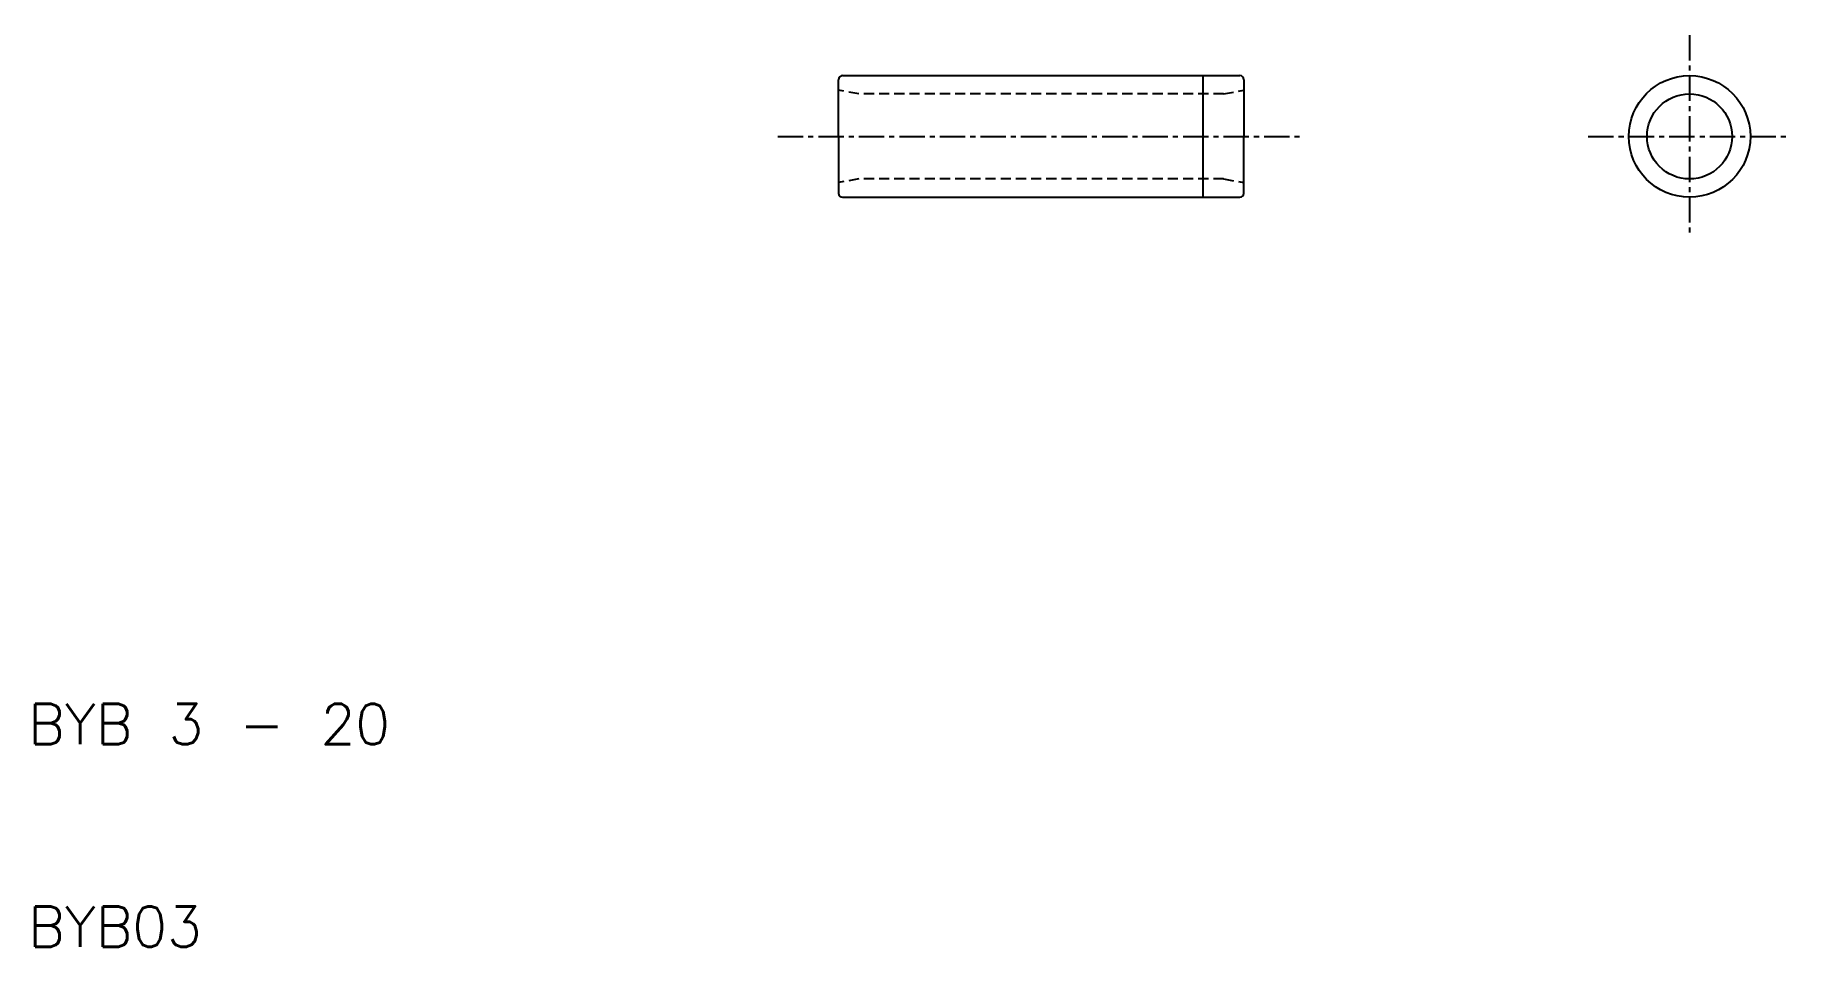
# Model space of a CAD drawing. Extents: x 10.3 to 97, y 10 to 55.
import ezdxf

# ---------------------------------------------------------------- set-up
doc = ezdxf.new("R2010")
doc.units = 0
doc.linetypes.add('CENTER', pattern=[2, 1.25, -0.25, 0.25, -0.25])
doc.linetypes.add('DASHED', pattern=[0.75, 0.5, -0.25])
doc.layers.get('0').update_dxf_attribs({"linetype": 'CONTINUOUS'})
doc.layers.add('CENTER', color=1, linetype='CENTER')
doc.styles.get("Standard").update_dxf_attribs({"font": 'txt.shx', "bigfont": 'bigfont.shx'})

msp = doc.modelspace()

# ---------------------------------------------------------------- linework, layer by layer
at = {"color": 7, "linetype": 'CONTINUOUS'}
for p, q in [((50.2, 53), (69.8, 53)), ((68, 47), (68, 53)), ((50, 50), (50, 52.8)), ((70, 52.8), (70, 50)), ((50, 50), (50, 47.2)), ((70, 47.2), (70, 50)), ((50.2, 47), (69.8, 47))]:
    msp.add_line(p, q, dxfattribs=at)
at = {"color": 3, "linetype": 'DASHED'}
for p, q in [((51, 52.1), (50, 52.276)), ((69, 52.1), (51, 52.1)), ((69, 52.1), (70, 52.276)), ((51, 47.9), (50, 47.724)), ((69, 47.9), (51, 47.9)), ((69, 47.9), (70, 47.724))]:
    msp.add_line(p, q, dxfattribs=at)
at = {"color": 7, "linetype": 'CONTINUOUS'}
for radius in [3, 2.1]:
    msp.add_circle((92, 50), radius, dxfattribs=at)
for centre, start, end in [((50.2, 52.8), 90, 180), ((69.8, 52.8), 0, 90), ((50.2, 47.2), 180, 270), ((69.8, 47.2), 270, 0)]:
    msp.add_arc(centre, 0.2, start, end, dxfattribs=at)
at = {"layer": 'CENTER', "color": 1, "linetype": 'CENTER'}
for p, q in [((92, 55), (92, 45)), ((47, 50), (73, 50)), ((87, 50), (97, 50))]:
    msp.add_line(p, q, dxfattribs=at)

# ---------------------------------------------------------------- texts
at = {"color": 7, "linetype": 'CONTINUOUS'}
for s, p in [('BYB 3 - 20', (10, 20)), ('BYB03', (10, 10))]:
    msp.add_text(s, height=2, dxfattribs=at).set_placement(p)

doc.saveas('drawing.dxf')
